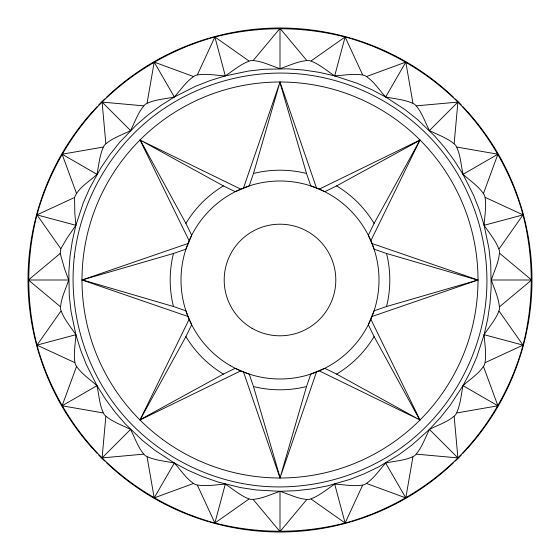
<?xml version="1.0" encoding="UTF-8"?>
<svg xmlns="http://www.w3.org/2000/svg" width="560" height="560" viewBox="0 0 560 560"><rect width="100%" height="100%" fill="white"/><g stroke="black" fill="none" stroke-linecap="round" stroke-linejoin="round"><path stroke-width="0.84" d="M74.557 197.477L74.823 213.339L75.88 225.309L72.352 240.765L70 256.452L68.824 272.265L69.272 295.827L71.057 311.591L75.88 334.691L80.556 349.846L86.352 364.602L96.992 385.658L105.434 399.084L114.849 411.845L125.202 423.857L142.184 440.202L154.588 450.086L174.342 463.008L188.363 470.414L202.895 476.749L217.868 481.978L240.765 487.648L256.452 490L280 491.323L295.876 490.721L311.654 488.936L327.229 485.975L349.846 479.444L364.602 473.648L378.889 466.753L399.084 454.566L411.845 445.151L429.429 429.429L440.202 417.816L450.086 405.412L463.008 385.658L470.414 371.637L476.749 357.105L484.12 334.691L487.648 319.235L490 303.548L491.176 287.735L490.728 264.173L488.943 248.409L484.12 225.309L479.444 210.154L473.648 195.398L463.008 174.342L454.566 160.916L445.151 148.155L434.798 136.143L417.816 119.798L405.412 109.914L385.658 96.992L371.637 89.586L357.105 83.251L334.691 75.88L319.235 72.352L303.548 70L287.735 68.824L264.173 69.272L248.409 71.057L225.309 75.88L210.154 80.556L195.398 86.352L174.342 96.992L160.916 105.434L148.155 114.849L136.143 125.202L119.798 142.184L109.914 154.588L100.989 167.692L89.586 188.363L83.251 202.895L75.88 225.309L66.864 238.434L60.816 248.745L60.193 253.463L64.561 268.716L68.677 280C65.702 289.422 60.564 298.949 60.494 308.896C63.308 318.43 70.42 326.417 75.88 334.691C75.446 344.568 72.947 355.096 75.453 364.728C80.64 373.198 89.579 379.078 96.992 385.658C99.127 395.311 99.442 406.126 104.349 414.778C111.552 421.624 121.709 424.984 130.571 429.429C135.135 438.193 138.236 448.567 145.222 455.651C153.951 460.397 164.626 461.013 174.342 463.008C181.013 470.295 186.697 479.514 195.272 484.547C204.932 486.871 215.411 484.708 225.309 484.12C233.639 489.433 241.514 496.86 251.104 499.506C261.037 499.254 270.592 494.452 280 491.323C289.422 494.298 298.949 499.436 308.896 499.506C318.43 496.692 326.417 489.58 334.691 484.12C344.568 484.554 355.096 487.053 364.728 484.547C373.198 479.36 379.078 470.421 385.658 463.008C395.311 460.873 406.126 460.558 414.778 455.651C421.624 448.448 424.984 438.291 429.429 429.429C438.193 424.865 448.567 421.764 455.651 414.778C460.397 406.049 461.013 395.374 463.008 385.658C470.295 378.987 479.514 373.303 484.547 364.728C486.871 355.068 484.708 344.589 484.12 334.691C489.433 326.361 496.86 318.486 499.506 308.896C499.254 298.963 494.452 289.408 491.323 280C494.298 270.578 499.436 261.051 499.506 251.104C496.692 241.57 489.58 233.583 484.12 225.309C484.554 215.432 487.053 204.904 484.547 195.272C479.36 186.802 470.421 180.922 463.008 174.342C460.873 164.689 460.558 153.874 455.651 145.222C448.448 138.376 438.291 135.016 429.429 130.571C424.865 121.807 421.764 111.433 414.778 104.349C406.049 99.603 395.374 98.987 385.658 96.992C378.987 89.705 373.303 80.486 364.728 75.453C355.068 73.129 344.589 75.292 334.691 75.88C326.424 70.56 318.563 63.28 309.071 60.515C299.075 60.634 289.464 65.562 280 68.677C270.578 65.702 261.051 60.564 251.104 60.494C241.57 63.308 233.583 70.42 225.309 75.88C215.432 75.446 204.904 72.947 195.272 75.453C186.802 80.64 180.922 89.579 174.342 96.992C164.689 99.127 153.874 99.442 145.222 104.349C138.376 111.552 135.016 121.709 130.571 130.571C121.807 135.135 111.433 138.236 104.349 145.222C99.603 153.951 98.987 164.626 96.992 174.342C89.425 181.72 78.54 187.285 74.557 197.477L36.974 214.879C25.585 259.371 26.04 306.691 38.591 350.882C50.813 391.272 72.443 427.875 102.095 457.905C132.125 487.557 168.728 509.187 209.118 521.409C255.22 534.492 304.78 534.492 350.882 521.409C391.272 509.187 427.875 487.557 457.905 457.905C487.557 427.875 509.187 391.272 521.409 350.882C534.492 304.78 534.492 255.22 521.409 209.118C509.187 168.728 487.557 132.125 457.905 102.095C427.875 72.443 391.272 50.813 350.882 38.591C304.78 25.508 255.22 25.508 209.118 38.591C168.728 50.813 132.125 72.443 102.095 102.095C72.443 132.125 50.813 168.728 38.591 209.118L36.974 214.879L60.816 248.745M143.339 454.188L102.095 457.905L105.812 416.661M454.188 143.339L457.905 102.095L416.661 105.812M147.112 102.914L154.203 62.111L193.081 76.377M366.919 483.623L405.797 497.889L412.888 457.086M248.745 499.184L214.879 523.026L225.309 484.12M334.691 75.88L345.121 36.974L311.255 60.816M243.509 187.971L280 81.998L253.484 173.453L249.193 185.913L235.256 191.688L223.405 185.906L139.993 139.993L240.723 189.126M316.491 372.029L280 478.002L306.516 386.547L310.807 374.087L324.744 368.312L336.595 374.094L420.007 420.007L319.277 370.874M102.914 412.888L62.111 405.797L76.377 366.919M483.623 193.081L497.889 154.203L457.086 147.112M140.539 140.539L185.906 223.405L191.688 235.256L185.913 249.193L173.453 253.484L81.998 280L187.971 316.491L191.688 324.744L185.906 336.595L139.993 420.007L240.723 370.874L249.193 374.087L253.484 386.547L280 477.232M419.461 419.461L374.094 336.595L368.312 324.744L374.087 310.807L386.547 306.516L478.002 280L372.029 243.509L368.312 235.256L374.094 223.405L420.007 139.993L319.277 189.126L310.807 185.913L306.516 173.453L280 82.768M197.477 74.557L214.879 36.974L248.745 60.816M311.255 499.184L345.121 523.026L362.523 485.443M139.993 420.007L189.126 319.277M370.874 240.723L420.007 139.993M147.112 457.086L154.203 497.889L174.342 463.008M385.658 96.992L405.797 62.111L412.888 102.914M74.557 362.523L36.974 345.121L60.816 311.255M499.184 248.745L523.026 214.879L485.443 197.477M253.463 60.193L280 28.399L306.537 60.193M253.463 499.807L280 531.601L306.537 499.807M102.095 457.905L130.571 429.429M429.429 130.571L457.905 102.095M60.193 306.537L28.399 280L60.193 253.463M499.807 306.537L531.601 280L499.807 253.463M62.111 405.797L96.992 385.658M463.008 174.342L497.889 154.203M419.461 140.539L336.595 185.906L324.744 191.688L319.277 189.126M140.539 419.461L223.405 374.094L235.256 368.312L240.723 370.874M485.443 362.523L523.026 345.121L499.184 311.255M366.919 76.377L405.797 62.111M154.203 497.889L193.081 483.623M81.998 280L187.971 243.509M372.029 316.491L478.002 280M36.974 345.121L75.88 334.691M484.12 225.309L523.026 214.879M76.377 193.081L62.111 154.203L102.914 147.112M457.086 412.888L497.889 405.797L483.623 366.919M28.399 280L68.677 280M491.323 280L531.601 280M105.812 143.339L102.095 102.095L143.339 105.812M416.661 454.188L457.905 457.905L454.188 416.661M36.974 214.879L75.88 225.309M484.12 334.691L523.026 345.121M477.232 280L386.547 253.484L374.087 249.193L372.029 243.509M82.768 280L173.453 306.516L185.913 310.807L187.971 316.491M62.111 154.203L96.992 174.342M463.008 385.658L497.889 405.797M102.095 102.095L130.571 130.571M429.429 429.429L457.905 457.905M154.203 62.111L174.342 96.992M385.658 463.008L405.797 497.889M370.874 319.277L420.007 420.007M139.993 139.993L189.126 240.723M345.121 36.974L362.523 74.557M197.477 485.443L214.879 523.026M280 81.998L316.491 187.971M243.509 372.029L280 478.002M214.879 36.974L225.309 75.88M334.691 484.12L345.121 523.026M280 28.399L280 68.677M280 491.323L280 531.601M386.547 253.484A109.802 109.802 0 0 1 386.547 306.516M374.094 336.595A109.802 109.802 0 0 1 336.595 374.094M306.516 386.547A109.802 109.802 0 0 1 253.484 386.547M223.405 374.094A109.802 109.802 0 0 1 185.906 336.595M173.453 306.516A109.802 109.802 0 0 1 173.453 253.484M185.906 223.405A109.802 109.802 0 0 1 223.405 185.906M253.484 173.453A109.802 109.802 0 0 1 306.516 173.453M336.595 185.906A109.802 109.802 0 0 1 374.094 223.405M462.98 106.729A252 252 0 0 1 462.98 453.271M461.202 455.133A252 252 0 0 1 455.133 461.202M453.271 462.98A252 252 0 0 1 106.729 462.98M104.867 461.202A252 252 0 0 1 98.798 455.133M97.02 453.271A252 252 0 0 1 97.02 106.729M98.798 104.867A252 252 0 0 1 104.867 98.798M106.729 97.02A252 252 0 0 1 453.271 97.02M455.133 98.798A252 252 0 0 1 461.202 104.867M74.305 256.823C68.306 310.8 84.371 366.548 118.16 409.059C152.089 451.465 202.867 479.528 256.823 485.695C310.8 491.694 366.548 475.629 409.059 441.84C451.465 407.911 479.528 357.133 485.695 303.177C491.694 249.2 475.629 193.452 441.84 150.941C407.911 108.535 357.133 80.472 303.177 74.305C249.2 68.306 193.452 84.371 150.941 118.16C108.535 152.089 80.472 202.867 74.305 256.823M252.098 328.321A55.797 55.797 0 0 0 335.797 280A55.797 55.797 0 0 0 252.098 231.679A55.797 55.797 0 0 0 252.098 328.321M230.503 365.736A99.001 99.001 0 0 0 379.001 280A99.001 99.001 0 0 0 230.503 194.264A99.001 99.001 0 0 0 230.503 365.736M162.421 439.313A198.002 198.002 0 0 0 476.756 302.169A198.002 198.002 0 0 0 200.823 98.518A198.002 198.002 0 0 0 162.421 439.313"/></g></svg>
